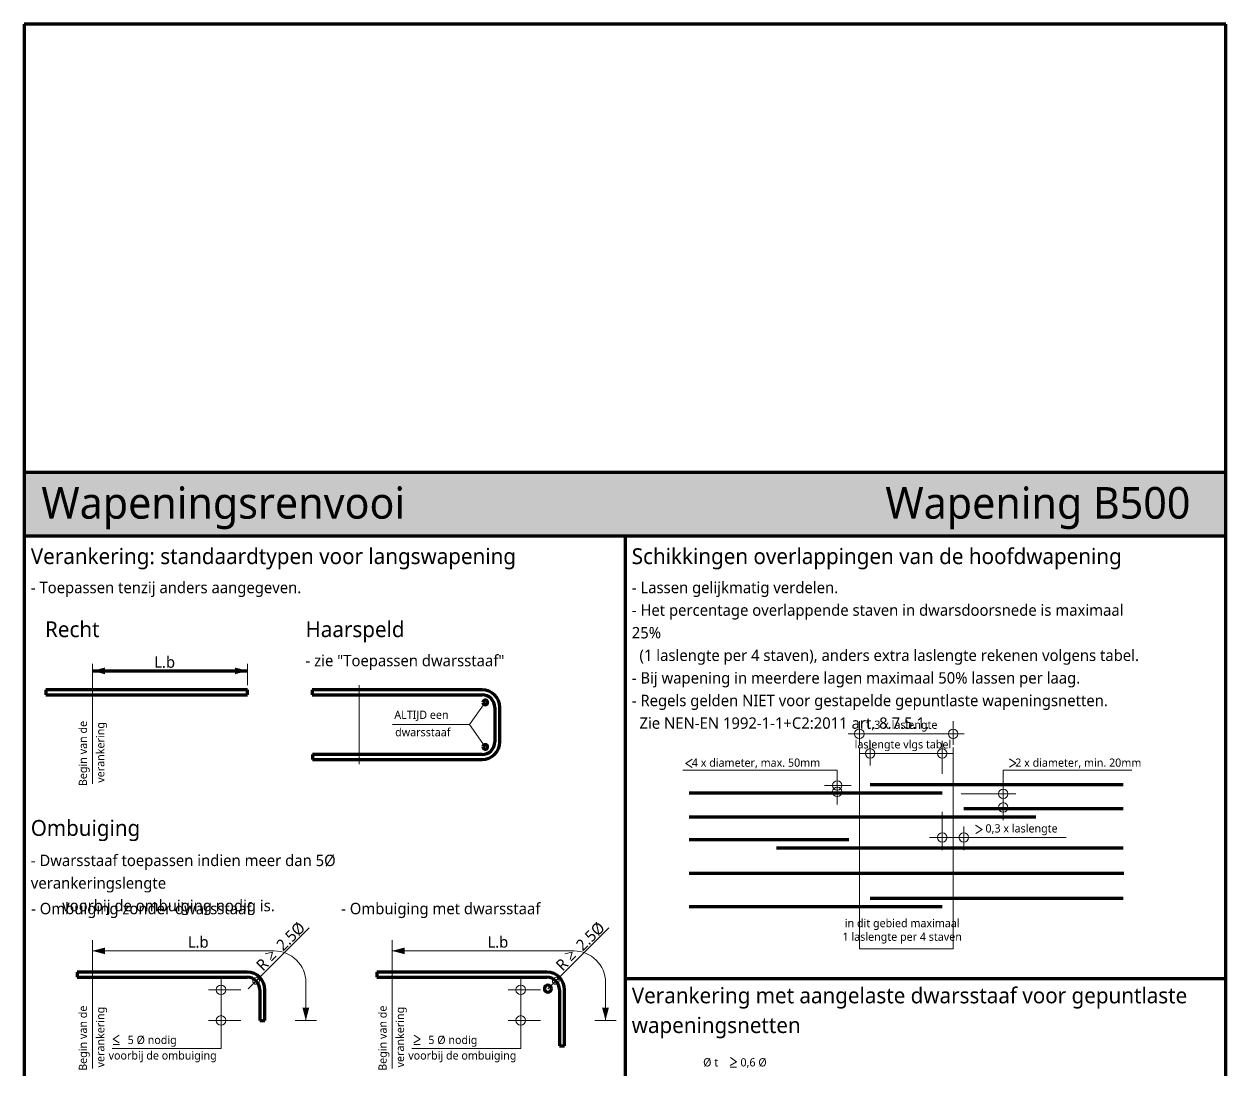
# Model space of a CAD drawing. Header units: millimetres. Extents: x 2215 to 2824, y 2037 to 2318.
# Drawn here: x 2634.5 to 2824.5, y 2152.8 to 2318.2 of the extents above; entities that cross this region are included whole.
import ezdxf

# ---------------------------------------------------------------- set-up
doc = ezdxf.new("R2010")
doc.units = ezdxf.units.MM
for name, color, linetype, lineweight in [('A-DETL', 90, 'Continuous', 13), ('A-DETL-GENF', 92, 'Continuous', 18), ('A-DETL-THIN', 151, 'Continuous', 18), ('G-ANNO-TEXT', 231, 'Continuous', 13)]:
    doc.layers.add(name, color=color, linetype=linetype, lineweight=lineweight)
doc.styles.add('Segoe UI', font='segoeui.ttf', dxfattribs={"height": 2.5})
doc.styles.add('Segoe UI_5', font='segoeui.ttf', dxfattribs={"height": 1.8})
doc.styles.add('Segoe UI_8', font='segoeui.ttf', dxfattribs={"height": 5})
doc.styles.add('Segoe UI_9', font='segoeui.ttf', dxfattribs={"height": 1.3})

msp = doc.modelspace()

# ---------------------------------------------------------------- hatches: boundary and pattern name
at = {"layer": 'A-DETL-GENF'}
for color, points in [(9, [(2824.4980798, 2237.2712179), (2824.4980798, 2247.2712179), (2634.4980798, 2247.2712179), (2634.4980798, 2237.2712179)]), (1, [(2647.3193171, 2215.3785613), (2647.3193171, 2216.450358), (2645.3193171, 2215.9144596)]), (1, [(2667.8224775, 2215.3785613), (2669.8224775, 2215.9144596), (2667.8224775, 2216.450358)]), (1, [(2647.3193171, 2171.1180024), (2647.3193171, 2172.1897991), (2645.3193171, 2171.6539008)]), (1, [(2694.6920342, 2171.1180024), (2694.6920342, 2172.1897991), (2692.6920342, 2171.6539008)]), (1, [(2679.0440344, 2160.6636086), (2679.5799328, 2162.6636086), (2678.508136, 2162.6636086)]), (1, [(2726.4167515, 2160.6636086), (2726.9526499, 2162.6636086), (2725.8808531, 2162.6636086)])]:
    msp.add_hatch(color=color, dxfattribs=at).paths.add_polyline_path(points)

# ---------------------------------------------------------------- linework, layer by layer
at = {"layer": 'A-DETL', "lineweight": 158}
for p, q in [((2634.4980798, 2318.1662179), (2634.4980798, 2247.2712179)), ((2824.4980798, 2318.1662179), (2634.4980798, 2318.1662179)), ((2824.4980798, 2247.2712179), (2824.4980798, 2318.1662179)), ((2824.4980798, 2247.2712179), (2634.4980798, 2247.2712179)), ((2634.4980798, 2247.2712179), (2634.4980798, 2037.2712179)), ((2824.4980798, 2037.2712179), (2824.4980798, 2247.2712179)), ((2634.4980798, 2237.2712179), (2824.4980798, 2237.2712179)), ((2729.4980798, 2237.2712179), (2729.4980798, 2117.2712179)), ((2645.3193171, 2215.9144596), (2669.8224775, 2215.9144596)), ((2729.4980798, 2167.2712179), (2824.4980798, 2167.2712179))]:
    msp.add_line(p, q, dxfattribs=at)
at = {"layer": 'A-DETL'}
for p, q in [((2645.3193171, 2213.6403502), (2645.3193171, 2217.0114085)), ((2669.8224775, 2213.6403502), (2669.8224775, 2217.0114085)), ((2645.3193171, 2213.6403502), (2645.3193171, 2198.0857524)), ((2687.4530685, 2213.6403502), (2687.4530685, 2201.1553089)), ((2704.9207731, 2207.4370429), (2707.4127128, 2210.9251424)), ((2766.5445473, 2206.8078949), (2766.5445473, 2207.9653086)), ((2781.3645473, 2206.8078949), (2781.3645473, 2207.9653086)), ((2692.7617325, 2207.4370429), (2704.9207731, 2207.4370429)), ((2707.4127128, 2203.9018821), (2704.9207731, 2207.4370429)), ((2768.2945473, 2205.9653086), (2764.7945473, 2205.9653086)), ((2766.5445473, 2207.7153086), (2766.5445473, 2204.2153086)), ((2767.5445473, 2205.9653086), (2780.3645473, 2205.9653086)), ((2779.6145473, 2205.9653086), (2783.1145473, 2205.9653086)), ((2781.3645473, 2204.2153086), (2781.3645473, 2207.7153086)), ((2768.2545473, 2200.9600192), (2768.2545473, 2204.8721683)), ((2768.2545473, 2204.6221683), (2768.2545473, 2201.1221683)), ((2779.6545473, 2199.6400192), (2779.6545473, 2204.8721683)), ((2779.6545473, 2201.1221683), (2779.6545473, 2204.6221683)), ((2770.0045473, 2202.8721683), (2766.5445473, 2202.8721683)), ((2769.2545473, 2202.8721683), (2778.6545473, 2202.8721683)), ((2777.9045473, 2202.8721683), (2781.3645473, 2202.8721683)), ((2763.0420537, 2200.2226265), (2738.6429797, 2200.2226265)), ((2763.0420537, 2198.6000192), (2763.0420537, 2200.2226265)), ((2789.2863374, 2197.2300192), (2789.2863374, 2200.2226265)), ((2789.2863374, 2200.2226265), (2809.5942185, 2200.2226265)), ((2763.0420537, 2198.8000192), (2763.0420537, 2199.8000192)), ((2763.0420537, 2199.5500192), (2763.0420537, 2196.0500192)), ((2763.0420537, 2195.0500192), (2763.0420537, 2198.6000192)), ((2789.2863374, 2197.4800192), (2789.2863374, 2198.4800192)), ((2765.2545473, 2197.8000192), (2761.0420537, 2197.8000192)), ((2763.5445473, 2196.8000192), (2761.0420537, 2196.8000192)), ((2761.2920537, 2197.8000192), (2764.7920537, 2197.8000192)), ((2764.7920537, 2196.8000192), (2761.2920537, 2196.8000192)), ((2763.0420537, 2197.8000192), (2763.0420537, 2196.8000192)), ((2782.6545473, 2196.4800192), (2791.2863374, 2196.4800192)), ((2787.5363374, 2196.4800192), (2791.0363374, 2196.4800192)), ((2789.2863374, 2198.2300192), (2789.2863374, 2194.7300192)), ((2789.2863374, 2196.4800192), (2789.2863374, 2194.3383338)), ((2763.0420537, 2195.8000192), (2763.0420537, 2194.8000192)), ((2789.2863374, 2192.5883338), (2789.2863374, 2196.0883338)), ((2779.6545473, 2193.6400192), (2779.6545473, 2187.5831554)), ((2786.0427969, 2194.3383338), (2791.2863374, 2194.3383338)), ((2791.0363374, 2194.3383338), (2787.5363374, 2194.3383338)), ((2789.2863374, 2193.3383338), (2789.2863374, 2192.3383338)), ((2779.6545473, 2187.8939898), (2779.6545473, 2191.3331554)), ((2783.0427969, 2191.3331554), (2783.0427969, 2187.8939898)), ((2783.0427969, 2191.1783338), (2783.0427969, 2187.5831554)), ((2778.6545473, 2189.5831554), (2777.6545473, 2189.5831554)), ((2777.9045473, 2189.5831554), (2781.4045473, 2189.5831554)), ((2779.6545473, 2189.5831554), (2783.0427969, 2189.5831554)), ((2784.7927969, 2189.5831554), (2781.4045473, 2189.5831554)), ((2784.7927969, 2189.5831554), (2799.2554404, 2189.5831554)), ((2669.9431022, 2165.6725679), (2679.5767484, 2175.3062141)), ((2717.3158192, 2165.6725679), (2726.9494654, 2175.3062141)), ((2645.3193171, 2169.9683716), (2645.3193171, 2173.3394299)), ((2692.6920342, 2169.9683716), (2692.6920342, 2173.3394299)), ((2674.0440344, 2171.6539008), (2645.3193171, 2171.6539008)), ((2645.3193171, 2170.9358915), (2645.3193171, 2153.0811799)), ((2721.4167515, 2171.6539008), (2692.6920342, 2171.6539008)), ((2692.6920342, 2170.9358915), (2692.6920342, 2153.0811799)), ((2665.6358962, 2166.4948201), (2665.6358962, 2167.4948201)), ((2665.6358962, 2167.2448201), (2665.6358962, 2163.7448201)), ((2679.0440344, 2160.6636086), (2679.0440344, 2166.6539008)), ((2713.0086132, 2166.4948201), (2713.0086132, 2167.4948201)), ((2713.0086132, 2167.2448201), (2713.0086132, 2163.7448201)), ((2726.4167515, 2160.6636086), (2726.4167515, 2166.6539008)), ((2668.7653544, 2165.4948201), (2663.6358962, 2165.4948201)), ((2663.8858962, 2165.4948201), (2667.3858962, 2165.4948201)), ((2665.6358962, 2165.4948201), (2665.6358962, 2160.6636086)), ((2716.1380715, 2165.4948201), (2711.0086132, 2165.4948201)), ((2711.2586132, 2165.4948201), (2714.7586132, 2165.4948201)), ((2713.0086132, 2165.4948201), (2713.0086132, 2160.6636086)), ((2665.6358962, 2158.9136086), (2665.6358962, 2162.4136086)), ((2713.0086132, 2158.9136086), (2713.0086132, 2162.4136086)), ((2668.7653544, 2160.6636086), (2663.6358962, 2160.6636086)), ((2667.3858962, 2160.6636086), (2663.8858962, 2160.6636086)), ((2665.6358962, 2160.6636086), (2665.6358962, 2156.2166003)), ((2677.3585053, 2160.6636086), (2680.7295635, 2160.6636086)), ((2716.1380715, 2160.6636086), (2711.0086132, 2160.6636086)), ((2714.7586132, 2160.6636086), (2711.2586132, 2160.6636086)), ((2713.0086132, 2160.6636086), (2713.0086132, 2156.2166003)), ((2724.7312223, 2160.6636086), (2728.1022806, 2160.6636086)), ((2665.6358962, 2159.6636086), (2665.6358962, 2158.6636086)), ((2713.0086132, 2159.6636086), (2713.0086132, 2158.6636086)), ((2665.6358962, 2156.2166003), (2648.4255213, 2156.2166003)), ((2713.0086132, 2156.2166003), (2695.7982384, 2156.2166003))]:
    msp.add_line(p, q, dxfattribs=at)
at = {"layer": 'A-DETL', "lineweight": 200}
for p, q in [((2669.8224775, 2212.9334773), (2637.9581518, 2212.9334773)), ((2637.9581518, 2212.9334773), (2637.9581518, 2212.1334773)), ((2637.9581518, 2212.1334773), (2669.8224775, 2212.1334773)), ((2669.8224775, 2212.1334773), (2669.8224775, 2212.9334773)), ((2706.9045185, 2212.9334773), (2680.0444261, 2212.9334773)), ((2680.0444261, 2212.9334773), (2680.0444261, 2212.1334773)), ((2680.0444261, 2212.1334773), (2706.9045185, 2212.1334773)), ((2708.9045185, 2210.1334773), (2708.9045185, 2204.6935472)), ((2709.7045185, 2204.6935472), (2709.7045185, 2210.1334773)), ((2706.9045185, 2202.6935472), (2680.0919033, 2202.6935472)), ((2680.0919033, 2202.6935472), (2680.0919033, 2201.8935472)), ((2680.0919033, 2201.8935472), (2706.9045185, 2201.8935472)), ((2739.6545473, 2196.6400192), (2779.6545473, 2196.6400192)), ((2768.2545473, 2197.9600192), (2808.2545473, 2197.9600192)), ((2739.6545473, 2192.8583338), (2794.4427969, 2192.8583338)), ((2783.0427969, 2194.1783338), (2808.2545473, 2194.1783338)), ((2764.8662976, 2189.2139898), (2739.6545473, 2189.2139898)), ((2808.2545473, 2187.8939898), (2753.4662976, 2187.8939898)), ((2739.6545473, 2183.9636636), (2808.3406323, 2183.9636636)), ((2768.2545473, 2179.9715691), (2808.2545473, 2179.9715691)), ((2739.6545473, 2178.6515691), (2779.6545473, 2178.6515691)), ((2669.7653544, 2168.2948201), (2642.905262, 2168.2948201)), ((2642.905262, 2168.2948201), (2642.905262, 2167.4948201)), ((2717.1380715, 2168.2948201), (2690.2779791, 2168.2948201)), ((2690.2779791, 2168.2948201), (2690.2779791, 2167.4948201)), ((2642.905262, 2167.4948201), (2669.7653544, 2167.4948201)), ((2690.2779791, 2167.4948201), (2717.1380715, 2167.4948201)), ((2671.7653544, 2165.4948201), (2671.7653544, 2160.6636086)), ((2672.5653544, 2160.6636086), (2672.5653544, 2165.4948201)), ((2719.1380715, 2165.4948201), (2719.1380715, 2156.6352318)), ((2719.9380715, 2156.6352318), (2719.9380715, 2165.4948201)), ((2671.7653544, 2160.6636086), (2672.5653544, 2160.6636086)), ((2719.1380715, 2156.6352318), (2719.9380715, 2156.6352318))]:
    msp.add_line(p, q, dxfattribs=at)
at = {"layer": 'A-DETL'}
for centre, radius in [((2766.5445473, 2205.9653086), 0.75), ((2781.3645473, 2205.9653086), 0.75), ((2768.2545473, 2202.8721683), 0.75), ((2779.6545473, 2202.8721683), 0.75), ((2763.0420537, 2197.8000192), 0.75), ((2763.0420537, 2196.8000192), 0.75), ((2789.2863374, 2196.4800192), 0.75), ((2789.2863374, 2194.3383338), 0.75), ((2779.6545473, 2189.5831554), 0.75), ((2783.0427969, 2189.5831554), 0.75), ((2665.6358962, 2165.4948201), 0.75), ((2671.179568, 2166.9090337), 0.537519), ((2713.0086132, 2165.4948201), 0.75), ((2718.5522851, 2166.9090337), 0.5353133), ((2665.6358962, 2160.6636086), 0.75), ((2713.0086132, 2160.6636086), 0.75)]:
    msp.add_circle(centre, radius, dxfattribs=at)
at = {"layer": 'A-DETL', "lineweight": 200}
for centre, radius, start, end in [((2706.9045185, 2210.1334773), 2.8, 0, 90), ((2706.9045185, 2210.1334773), 2, 0, 90), ((2707.4127128, 2210.9251424), 0.375, 0, 180), ((2707.4127128, 2210.9251424), 0.375, 180, 0), ((2706.9045185, 2204.6935472), 2, 270, 0), ((2706.9045185, 2204.6935472), 2.8, 270, 0), ((2707.4127128, 2203.9018821), 0.375, 0, 180), ((2707.4127128, 2203.9018821), 0.375, 180, 0), ((2669.7653544, 2165.4948201), 2.8, 0, 90), ((2717.1380715, 2165.4948201), 2.8, 0, 90), ((2669.7653544, 2165.4948201), 2, 0, 90), ((2717.1380715, 2165.4948201), 2, 0, 90)]:
    msp.add_arc(centre, radius, start, end, dxfattribs=at)
at = {"layer": 'A-DETL'}
for centre in [(2674.0440344, 2166.6539008), (2721.4167515, 2166.6539008)]:
    msp.add_arc(centre, 5, 0, 90, dxfattribs=at)
at = {"layer": 'A-DETL', "lineweight": 158}
for start, end in [(0, 180), (180, 0)]:
    msp.add_arc((2717.3158192, 2165.6725679), 0.5625, start, end, dxfattribs=at)
at = {"layer": 'A-DETL-THIN'}
for p, q in [((2634.4980798, 2247.2712179), (2634.4980798, 2237.2712179)), ((2824.4980798, 2247.2712179), (2634.4980798, 2247.2712179)), ((2824.4980798, 2237.2712179), (2824.4980798, 2247.2712179)), ((2634.4980798, 2237.2712179), (2824.4980798, 2237.2712179)), ((2766.5445473, 2203.8078949), (2766.5445473, 2171.9534929)), ((2781.3645473, 2203.8078949), (2781.3645473, 2171.9534929)), ((2740.1351846, 2201.933564), (2739.1122999, 2201.2561514)), ((2739.1122999, 2201.2561514), (2740.1105367, 2200.6403214)), ((2790.2663926, 2201.9936357), (2791.2892774, 2201.3162231)), ((2791.2892774, 2201.3162231), (2790.2910406, 2200.7003931)), ((2784.9236807, 2191.5022551), (2785.9465654, 2190.8248425)), ((2785.9465654, 2190.8248425), (2784.9483286, 2190.2090125)), ((2784.0427969, 2189.5831554), (2785.0427969, 2189.5831554)), ((2766.5445473, 2171.9534929), (2767.7445473, 2171.9534929)), ((2767.7445473, 2171.9534929), (2780.1645473, 2171.9534929)), ((2780.1645473, 2171.9534929), (2781.3645473, 2171.9534929)), ((2672.6193362, 2171.195657), (2673.7496235, 2171.4253126)), ((2673.7496235, 2171.4253126), (2673.4817279, 2170.2945762)), ((2674.3629293, 2170.8120074), (2673.6376983, 2170.0867764)), ((2719.9920533, 2171.195657), (2721.1223405, 2171.4253126)), ((2721.1223405, 2171.4253126), (2720.854445, 2170.2945762)), ((2721.7356464, 2170.8120074), (2721.0104154, 2170.0867764)), ((2649.5964932, 2156.8473753), (2648.5708616, 2156.8473753)), ((2649.5324869, 2158.3515631), (2648.5708622, 2157.7147203)), ((2648.5708622, 2157.7147203), (2649.5598443, 2157.1045997)), ((2697.1254602, 2156.8473753), (2696.0998287, 2156.8473753)), ((2697.1254597, 2157.7147203), (2696.1364776, 2157.1045997)), ((2696.1638349, 2158.3515631), (2697.1254597, 2157.7147203)), ((2746.1701025, 2154.7778603), (2747.1317273, 2154.1410175)), ((2747.1317278, 2153.2736725), (2746.1060963, 2153.2736725)), ((2747.1317273, 2154.1410175), (2746.1427452, 2153.5308969))]:
    msp.add_line(p, q, dxfattribs=at)

# ---------------------------------------------------------------- texts
at = {"layer": 'G-ANNO-TEXT', "color": 6, "char_height": 5, "attachment_point": 1, "style": 'Segoe UI_8'}
for s, insert, width in [('Wapeningsrenvooi', (2637.2311567, 2244.9748818), 72.23204375), ('Wapening B500', (2770.6571129, 2244.9748818), 61.00841875)]:
    msp.add_mtext(s, dxfattribs=dict(at, insert=insert, width=width))
at = {"layer": 'G-ANNO-TEXT', "color": 142, "char_height": 2.5, "attachment_point": 1, "style": 'Segoe UI'}
for s, insert, width in [('Verankering: standaardtypen voor langswapening', (2635.5674296, 2235.2960837), 92.8354125), ('Schikkingen overlappingen van de hoofdwapening', (2730.5674296, 2235.2960837), 94.9198), ('Recht', (2637.8198354, 2223.7457235), 10.582275), ('Haarspeld', (2678.9985733, 2223.7457235), 18.83965625), ('Ombuiging', (2635.5674296, 2192.3382501), 21.24471875), ('Verankering met aangelaste dwarsstaaf voor gepuntlaste', (2730.5674296, 2165.8620103), 106.4641), ('wapeningsnetten', (2730.5674296, 2161.1656561), 32.2278375)]:
    msp.add_mtext(s, dxfattribs=dict(at, insert=insert, width=width))
at = {"layer": 'G-ANNO-TEXT', "color": 1, "char_height": 1.8, "attachment_point": 1, "style": 'Segoe UI_5'}
for s, insert, width in [('- Toepassen tenzij anders aangegeven.', (2635.5674296, 2229.9927392), 55.07593125), ('- Lassen gelijkmatig verdelen.', (2730.5674296, 2229.9951849), 42.08859375), ('- Het percentage overlappende staven in dwarsdoorsnede is maximaal ', (2730.5674296, 2226.4233099), 100.69195), ('25%', (2730.5674296, 2222.8514349), 6.17299375), ('  (1 laslengte per 4 staven), anders extra laslengte rekenen volgens tabel.', (2730.5674296, 2219.2795599), 103.0970125), ('L.b', (2655.0726111, 2218.209691), 4.168775), ('- zie "Toepassen dwarsstaaf"', (2678.9985733, 2218.442379), 40.48521875), ('- Bij wapening in meerdere lagen maximaal 50% lassen per laag.', (2730.5674296, 2215.7076849), 91.15186875), ('- Regels gelden NIET voor gestapelde gepuntlaste wapeningsnetten.', (2730.5674296, 2212.1358099), 97.56536875), ('  Zie NEN-EN 1992-1-1+C2:2011 art. 8.7.5.1.', (2730.5674296, 2208.5639349), 62.6919625), ('- Dwarsstaaf toepassen indien meer dan 5Ø ', (2635.5674296, 2186.8587359), 62.93246875), ('verankeringslengte', (2635.5674296, 2183.2868609), 27.17720625), ('^I', (2635.5674296, 2179.7149859), 6.01265625), ('- Ombuiging zonder dwarsstaaf', (2635.6149235, 2179.2433406), 45.0548375), ('voorbij de ombuiging nodig is.', (2640.5283671, 2179.7149859), 43.85230625), ('- Ombuiging met dwarsstaaf', (2684.6305644, 2179.2433406), 40.725725), ('L.b', (2660.3814078, 2173.9613262), 4.168775), ('L.b', (2707.7541249, 2173.9613262), 4.168775)]:
    msp.add_mtext(s, dxfattribs=dict(at, insert=insert, width=width))
at = {"layer": 'G-ANNO-TEXT', "color": 7, "char_height": 1.3, "attachment_point": 1, "rotation": 90, "style": 'Segoe UI_9'}
for s, insert, width in [('Begin van de', (2643.1517531, 2197.6968217), 13.22784375), ('verankering', (2645.8998298, 2198.2268217), 11.94514375), ('Begin van de', (2643.1517531, 2152.6922492), 13.22784375), ('verankering', (2645.8998298, 2153.2222492), 11.94514375), ('Begin van de', (2690.5244702, 2152.6922492), 13.22784375), ('verankering', (2693.2725469, 2153.2222492), 11.94514375)]:
    msp.add_mtext(s, dxfattribs=dict(at, insert=insert, width=width))
at = {"layer": 'G-ANNO-TEXT', "color": 7, "char_height": 1.3, "attachment_point": 1, "style": 'Segoe UI_9'}
for s, insert, width in [('ALTIJD een', (2693.028373, 2209.624129), 11.223625), ('1,3 x laslengte', (2767.4787971, 2208.0511764), 14.51054375), ('dwarsstaaf', (2693.163373, 2206.8760524), 10.90295), ('laslengte vlgs tabel', (2765.7959188, 2204.9580361), 19.561175), ('4 x diameter, max. 50mm', (2740.0656995, 2202.0608091), 25.8143375), ('2 x diameter, min. 20mm', (2791.1865571, 2202.0608091), 25.41349375), ('0,3 x laslengte', (2786.4770468, 2191.6690232), 14.51054375), ('in dit gebied maximaal', (2764.2459188, 2176.6903272), 23.32910625), ('1 laslengte per 4 staven', (2763.8809188, 2174.5470789), 24.2109625), ('5 Ø nodig', (2650.8748279, 2158.2346544), 10.2616), ('5 Ø nodig', (2698.4037949, 2158.2346544), 10.2616), ('voorbij de ombuiging', (2647.8598279, 2155.7740864), 22.126575), ('voorbij de ombuiging', (2695.2325449, 2155.7740864), 22.126575), ('Ø t        0,6 Ø', (2741.8505507, 2154.6859364), 13.789025)]:
    msp.add_mtext(s, dxfattribs=dict(at, insert=insert, width=width))
at = {"layer": 'G-ANNO-TEXT', "color": 1, "char_height": 1.8, "width": 12.9873375, "attachment_point": 1, "rotation": 45, "style": 'Segoe UI_5'}
for insert in [(2670.9977584, 2169.6160175), (2718.3704754, 2169.6160175)]:
    msp.add_mtext('R     2.5Ø', dxfattribs=dict(at, insert=insert))

doc.saveas('drawing.dxf')
